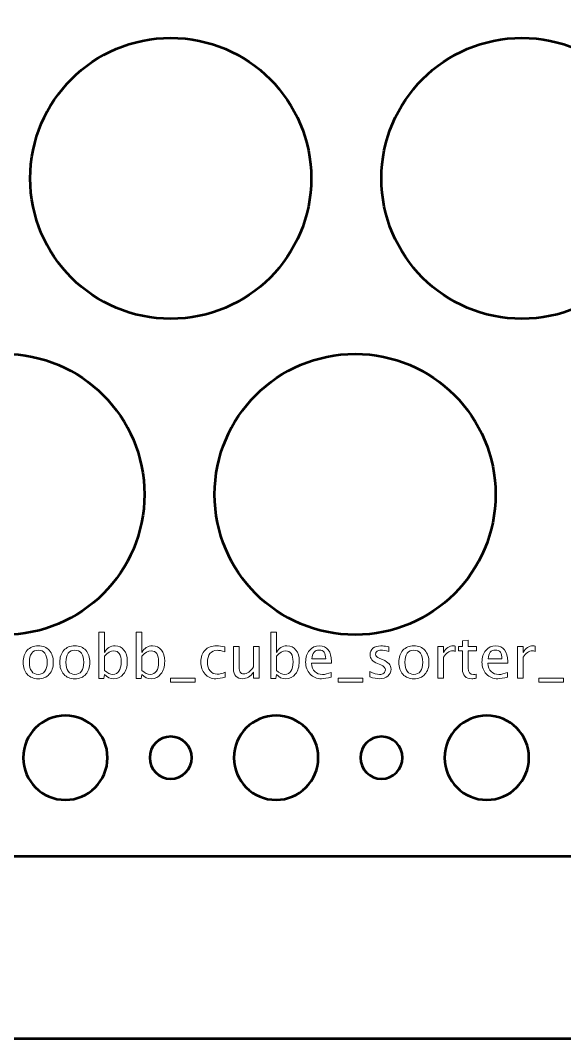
# Model space of a CAD drawing. Header units: centimetres. Extents: x -44 to 44, y -29.8 to 29.1.
# Drawn here: x -1.07 to 2.8, y -29.75 to -22.5 of the extents above; entities that cross this region are included whole.
import ezdxf

# ---------------------------------------------------------------- set-up
doc = ezdxf.new("R2010")
doc.units = ezdxf.units.CM
doc.header["$MEASUREMENT"] = 0
doc.layers.add('Layer 1', color=7, linetype='Continuous')

msp = doc.modelspace()

# ---------------------------------------------------------------- linework, layer by layer
at = {"layer": 'Layer 1', "color": 4, "lineweight": 53}
msp.add_lwpolyline([(-14, -29.75), (14, -29.75), (14, -6.25), (-14, -6.25), (-14, -29.75)], close=True, dxfattribs=at)
at = {"layer": 'Layer 1', "lineweight": 53}
for centre in [(0.00003, -23.62503), (2.50003, -23.62503), (-1.18747, -25.87503), (1.31253, -25.87503)]:
    msp.add_ellipse(centre, major_axis=(0, 1.00003), ratio=1, dxfattribs=at)
for points, knots in [([(-10.45, -27.95), (-10.45, -27.95), (-10.45, -8.05), (-10.45, -8.05), (-10.45, -8.05), (-10.45, -7.77386), (-10.22614, -7.55), (-9.95, -7.55), (-9.95, -7.55), (-9.95, -7.55), (9.95, -7.55), (9.95, -7.55), (9.95, -7.55), (10.22614, -7.55), (10.45, -7.77386), (10.45, -8.05), (10.45, -8.05), (10.45, -8.05), (10.45, -27.95), (10.45, -27.95), (10.45, -27.95), (10.45, -28.22614), (10.22614, -28.45), (9.95, -28.45), (9.95, -28.45), (9.95, -28.45), (-9.95, -28.45), (-9.95, -28.45), (-9.95, -28.45), (-10.22614, -28.45), (-10.45, -28.22614), (-10.45, -27.95)], [0, 0, 0, 0, 0.1111111, 0.1111111, 0.1111111, 0.1111111, 0.2222222, 0.2222222, 0.2222222, 0.2222222, 0.3333333, 0.3333333, 0.3333333, 0.3333333, 0.4444444, 0.4444444, 0.4444444, 0.4444444, 0.5555556, 0.5555556, 0.5555556, 0.5555556, 0.6666667, 0.6666667, 0.6666667, 0.6666667, 0.7777778, 0.7777778, 0.7777778, 0.7777778, 1, 1, 1, 1]), ([(-1.05, -27.75), (-1.05, -27.58431), (-0.91569, -27.45), (-0.75, -27.45), (-0.75, -27.45), (-0.58431, -27.45), (-0.45, -27.58431), (-0.45, -27.75), (-0.45, -27.75), (-0.45, -27.91569), (-0.58431, -28.05), (-0.75, -28.05), (-0.75, -28.05), (-0.91569, -28.05), (-1.05, -27.91569), (-1.05, -27.75)], [0, 0, 0, 0, 0.2, 0.2, 0.2, 0.2, 0.4, 0.4, 0.4, 0.4, 0.6, 0.6, 0.6, 0.6, 1, 1, 1, 1]), ([(0.45, -27.75), (0.45, -27.58431), (0.58431, -27.45), (0.75, -27.45), (0.75, -27.45), (0.91569, -27.45), (1.05, -27.58431), (1.05, -27.75), (1.05, -27.75), (1.05, -27.91569), (0.91569, -28.05), (0.75, -28.05), (0.75, -28.05), (0.58431, -28.05), (0.45, -27.91569), (0.45, -27.75)], [0, 0, 0, 0, 0.2, 0.2, 0.2, 0.2, 0.4, 0.4, 0.4, 0.4, 0.6, 0.6, 0.6, 0.6, 1, 1, 1, 1]), ([(1.95, -27.75), (1.95, -27.58431), (2.08431, -27.45), (2.25, -27.45), (2.25, -27.45), (2.41569, -27.45), (2.55, -27.58431), (2.55, -27.75), (2.55, -27.75), (2.55, -27.91569), (2.41569, -28.05), (2.25, -28.05), (2.25, -28.05), (2.08431, -28.05), (1.95, -27.91569), (1.95, -27.75)], [0, 0, 0, 0, 0.2, 0.2, 0.2, 0.2, 0.4, 0.4, 0.4, 0.4, 0.6, 0.6, 0.6, 0.6, 1, 1, 1, 1]), ([(-0.15, -27.75), (-0.15, -27.66716), (-0.08284, -27.6), (0, -27.6), (0, -27.6), (0.08284, -27.6), (0.15, -27.66716), (0.15, -27.75), (0.15, -27.75), (0.15, -27.83284), (0.08284, -27.9), (0, -27.9), (0, -27.9), (-0.08284, -27.9), (-0.15, -27.83284), (-0.15, -27.75)], [0, 0, 0, 0, 0.2, 0.2, 0.2, 0.2, 0.4, 0.4, 0.4, 0.4, 0.6, 0.6, 0.6, 0.6, 1, 1, 1, 1]), ([(1.35, -27.75), (1.35, -27.66716), (1.41716, -27.6), (1.5, -27.6), (1.5, -27.6), (1.58284, -27.6), (1.65, -27.66716), (1.65, -27.75), (1.65, -27.75), (1.65, -27.83284), (1.58284, -27.9), (1.5, -27.9), (1.5, -27.9), (1.41716, -27.9), (1.35, -27.83284), (1.35, -27.75)], [0, 0, 0, 0, 0.2, 0.2, 0.2, 0.2, 0.4, 0.4, 0.4, 0.4, 0.6, 0.6, 0.6, 0.6, 1, 1, 1, 1])]:
    msp.add_open_spline(points, degree=3, knots=knots, dxfattribs=at)
at = {"layer": 'Layer 1', "color": 5, "lineweight": 9}
for points, knots in [([(-0.51224, -27.18506), (-0.51224, -27.18506), (-0.51224, -26.85613), (-0.51224, -26.85613), (-0.51224, -26.85613), (-0.51224, -26.85613), (-0.4716, -26.85613), (-0.4716, -26.85613), (-0.4716, -26.85613), (-0.4716, -26.85613), (-0.4716, -27.00056), (-0.4716, -27.00056), (-0.4716, -27.00056), (-0.45495, -26.96916), (-0.4299, -26.9535), (-0.39653, -26.9535), (-0.39653, -26.9535), (-0.36951, -26.9535), (-0.34827, -26.96331), (-0.33275, -26.98299), (-0.33275, -26.98299), (-0.31723, -27.00268), (-0.30947, -27.02956), (-0.30947, -27.06363), (-0.30947, -27.06363), (-0.30947, -27.10075), (-0.31828, -27.13073), (-0.33585, -27.15345), (-0.33585, -27.15345), (-0.35342, -27.17624), (-0.37656, -27.1876), (-0.40521, -27.1876), (-0.40521, -27.1876), (-0.43181, -27.1876), (-0.45396, -27.17744), (-0.4716, -27.15705), (-0.4716, -27.15705), (-0.4716, -27.15705), (-0.47654, -27.18506), (-0.47654, -27.18506), (-0.47654, -27.18506), (-0.47654, -27.18506), (-0.51224, -27.18506), (-0.51224, -27.18506)], [0, 0, 0, 0, 0.0833333, 0.0833333, 0.0833333, 0.0833333, 0.1666667, 0.1666667, 0.1666667, 0.1666667, 0.25, 0.25, 0.25, 0.25, 0.3333333, 0.3333333, 0.3333333, 0.3333333, 0.4166667, 0.4166667, 0.4166667, 0.4166667, 0.5, 0.5, 0.5, 0.5, 0.5833333, 0.5833333, 0.5833333, 0.5833333, 0.6666667, 0.6666667, 0.6666667, 0.6666667, 0.75, 0.75, 0.75, 0.75, 0.8333333, 0.8333333, 0.8333333, 0.8333333, 1, 1, 1, 1]), ([(-0.24582, -27.18506), (-0.24582, -27.18506), (-0.24582, -26.85613), (-0.24582, -26.85613), (-0.24582, -26.85613), (-0.24582, -26.85613), (-0.20518, -26.85613), (-0.20518, -26.85613), (-0.20518, -26.85613), (-0.20518, -26.85613), (-0.20518, -27.00056), (-0.20518, -27.00056), (-0.20518, -27.00056), (-0.18853, -26.96916), (-0.16348, -26.9535), (-0.13011, -26.9535), (-0.13011, -26.9535), (-0.10309, -26.9535), (-0.08185, -26.96331), (-0.06633, -26.98299), (-0.06633, -26.98299), (-0.05081, -27.00268), (-0.04305, -27.02956), (-0.04305, -27.06363), (-0.04305, -27.06363), (-0.04305, -27.10075), (-0.05186, -27.13073), (-0.06943, -27.15345), (-0.06943, -27.15345), (-0.087, -27.17624), (-0.11014, -27.1876), (-0.13879, -27.1876), (-0.13879, -27.1876), (-0.16539, -27.1876), (-0.18754, -27.17744), (-0.20518, -27.15705), (-0.20518, -27.15705), (-0.20518, -27.15705), (-0.21012, -27.18506), (-0.21012, -27.18506), (-0.21012, -27.18506), (-0.21012, -27.18506), (-0.24582, -27.18506), (-0.24582, -27.18506)], [0, 0, 0, 0, 0.0833333, 0.0833333, 0.0833333, 0.0833333, 0.1666667, 0.1666667, 0.1666667, 0.1666667, 0.25, 0.25, 0.25, 0.25, 0.3333333, 0.3333333, 0.3333333, 0.3333333, 0.4166667, 0.4166667, 0.4166667, 0.4166667, 0.5, 0.5, 0.5, 0.5, 0.5833333, 0.5833333, 0.5833333, 0.5833333, 0.6666667, 0.6666667, 0.6666667, 0.6666667, 0.75, 0.75, 0.75, 0.75, 0.8333333, 0.8333333, 0.8333333, 0.8333333, 1, 1, 1, 1]), ([(0.71184, -27.18506), (0.71184, -27.18506), (0.71184, -26.85613), (0.71184, -26.85613), (0.71184, -26.85613), (0.71184, -26.85613), (0.75248, -26.85613), (0.75248, -26.85613), (0.75248, -26.85613), (0.75248, -26.85613), (0.75248, -27.00056), (0.75248, -27.00056), (0.75248, -27.00056), (0.76913, -26.96916), (0.79418, -26.9535), (0.82755, -26.9535), (0.82755, -26.9535), (0.85457, -26.9535), (0.87581, -26.96331), (0.89133, -26.98299), (0.89133, -26.98299), (0.90685, -27.00268), (0.91461, -27.02956), (0.91461, -27.06363), (0.91461, -27.06363), (0.91461, -27.10075), (0.9058, -27.13073), (0.88823, -27.15345), (0.88823, -27.15345), (0.87066, -27.17624), (0.84752, -27.1876), (0.81887, -27.1876), (0.81887, -27.1876), (0.79227, -27.1876), (0.77012, -27.17744), (0.75248, -27.15705), (0.75248, -27.15705), (0.75248, -27.15705), (0.74754, -27.18506), (0.74754, -27.18506), (0.74754, -27.18506), (0.74754, -27.18506), (0.71184, -27.18506), (0.71184, -27.18506)], [0, 0, 0, 0, 0.0833333, 0.0833333, 0.0833333, 0.0833333, 0.1666667, 0.1666667, 0.1666667, 0.1666667, 0.25, 0.25, 0.25, 0.25, 0.3333333, 0.3333333, 0.3333333, 0.3333333, 0.4166667, 0.4166667, 0.4166667, 0.4166667, 0.5, 0.5, 0.5, 0.5, 0.5833333, 0.5833333, 0.5833333, 0.5833333, 0.6666667, 0.6666667, 0.6666667, 0.6666667, 0.75, 0.75, 0.75, 0.75, 0.8333333, 0.8333333, 0.8333333, 0.8333333, 1, 1, 1, 1]), ([(-0.94306, -27.1876), (-0.97601, -27.1876), (-1.00211, -27.17709), (-1.0213, -27.15606), (-1.0213, -27.15606), (-1.04056, -27.13504), (-1.05016, -27.10646), (-1.05016, -27.07041), (-1.05016, -27.07041), (-1.05016, -27.03443), (-1.04056, -27.00592), (-1.0213, -26.98497), (-1.0213, -26.98497), (-1.00211, -26.96401), (-0.97601, -26.9535), (-0.94306, -26.9535), (-0.94306, -26.9535), (-0.91011, -26.9535), (-0.884, -26.96401), (-0.86481, -26.98497), (-0.86481, -26.98497), (-0.84555, -27.00592), (-0.83596, -27.03443), (-0.83596, -27.07041), (-0.83596, -27.07041), (-0.83596, -27.10646), (-0.84555, -27.13504), (-0.86481, -27.15606), (-0.86481, -27.15606), (-0.884, -27.17709), (-0.91011, -27.1876), (-0.94306, -27.1876)], [0, 0, 0, 0, 0.1111111, 0.1111111, 0.1111111, 0.1111111, 0.2222222, 0.2222222, 0.2222222, 0.2222222, 0.3333333, 0.3333333, 0.3333333, 0.3333333, 0.4444444, 0.4444444, 0.4444444, 0.4444444, 0.5555556, 0.5555556, 0.5555556, 0.5555556, 0.6666667, 0.6666667, 0.6666667, 0.6666667, 0.7777778, 0.7777778, 0.7777778, 0.7777778, 1, 1, 1, 1]), ([(-0.68299, -27.1876), (-0.71594, -27.1876), (-0.74204, -27.17709), (-0.76123, -27.15606), (-0.76123, -27.15606), (-0.78049, -27.13504), (-0.79009, -27.10646), (-0.79009, -27.07041), (-0.79009, -27.07041), (-0.79009, -27.03443), (-0.78049, -27.00592), (-0.76123, -26.98497), (-0.76123, -26.98497), (-0.74204, -26.96401), (-0.71594, -26.9535), (-0.68299, -26.9535), (-0.68299, -26.9535), (-0.65004, -26.9535), (-0.62393, -26.96401), (-0.60474, -26.98497), (-0.60474, -26.98497), (-0.58548, -27.00592), (-0.57589, -27.03443), (-0.57589, -27.07041), (-0.57589, -27.07041), (-0.57589, -27.10646), (-0.58548, -27.13504), (-0.60474, -27.15606), (-0.60474, -27.15606), (-0.62393, -27.17709), (-0.65004, -27.1876), (-0.68299, -27.1876)], [0, 0, 0, 0, 0.1111111, 0.1111111, 0.1111111, 0.1111111, 0.2222222, 0.2222222, 0.2222222, 0.2222222, 0.3333333, 0.3333333, 0.3333333, 0.3333333, 0.4444444, 0.4444444, 0.4444444, 0.4444444, 0.5555556, 0.5555556, 0.5555556, 0.5555556, 0.6666667, 0.6666667, 0.6666667, 0.6666667, 0.7777778, 0.7777778, 0.7777778, 0.7777778, 1, 1, 1, 1]), ([(0.38806, -27.17575), (0.36174, -27.18365), (0.33902, -27.1876), (0.3199, -27.1876), (0.3199, -27.1876), (0.28956, -27.1876), (0.26444, -27.17638), (0.24448, -27.15402), (0.24448, -27.15402), (0.22451, -27.13158), (0.21449, -27.10329), (0.21449, -27.06921), (0.21449, -27.06921), (0.21449, -27.0328), (0.22437, -27.00437), (0.24412, -26.98405), (0.24412, -26.98405), (0.26388, -26.96366), (0.29147, -26.9535), (0.32688, -26.9535), (0.32688, -26.9535), (0.34431, -26.9535), (0.36393, -26.9559), (0.38552, -26.9607), (0.38552, -26.9607), (0.38552, -26.9607), (0.38552, -26.99498), (0.38552, -26.99498), (0.38552, -26.99498), (0.36258, -26.98821), (0.34389, -26.98482), (0.32949, -26.98482), (0.32949, -26.98482), (0.30861, -26.98482), (0.29189, -26.99266), (0.2794, -27.00825), (0.2794, -27.00825), (0.26691, -27.02384), (0.26063, -27.04466), (0.26063, -27.07062), (0.26063, -27.07062), (0.26063, -27.09581), (0.26712, -27.11613), (0.28004, -27.13172), (0.28004, -27.13172), (0.29295, -27.14724), (0.30981, -27.155), (0.33076, -27.155), (0.33076, -27.155), (0.34932, -27.155), (0.36837, -27.15021), (0.38806, -27.14061), (0.38806, -27.14061), (0.38806, -27.14061), (0.38806, -27.17575), (0.38806, -27.17575)], [0, 0, 0, 0, 0.0666667, 0.0666667, 0.0666667, 0.0666667, 0.1333333, 0.1333333, 0.1333333, 0.1333333, 0.2, 0.2, 0.2, 0.2, 0.2666667, 0.2666667, 0.2666667, 0.2666667, 0.3333333, 0.3333333, 0.3333333, 0.3333333, 0.4, 0.4, 0.4, 0.4, 0.4666667, 0.4666667, 0.4666667, 0.4666667, 0.5333333, 0.5333333, 0.5333333, 0.5333333, 0.6, 0.6, 0.6, 0.6, 0.6666667, 0.6666667, 0.6666667, 0.6666667, 0.7333333, 0.7333333, 0.7333333, 0.7333333, 0.8, 0.8, 0.8, 0.8, 0.8666667, 0.8666667, 0.8666667, 0.8666667, 1, 1, 1, 1]), ([(0.58964, -27.18252), (0.58964, -27.18252), (0.58964, -27.14033), (0.58964, -27.14033), (0.58964, -27.14033), (0.56797, -27.17187), (0.54166, -27.1876), (0.51075, -27.1876), (0.51075, -27.1876), (0.49114, -27.1876), (0.47555, -27.18146), (0.46398, -27.16911), (0.46398, -27.16911), (0.45234, -27.15677), (0.44655, -27.14019), (0.44655, -27.11923), (0.44655, -27.11923), (0.44655, -27.11923), (0.44655, -26.95816), (0.44655, -26.95816), (0.44655, -26.95816), (0.44655, -26.95816), (0.48719, -26.95816), (0.48719, -26.95816), (0.48719, -26.95816), (0.48719, -26.95816), (0.48719, -27.10597), (0.48719, -27.10597), (0.48719, -27.10597), (0.48719, -27.12283), (0.48966, -27.13475), (0.49453, -27.14181), (0.49453, -27.14181), (0.49947, -27.14894), (0.50765, -27.15246), (0.51915, -27.15246), (0.51915, -27.15246), (0.54399, -27.15246), (0.56755, -27.13617), (0.58964, -27.1035), (0.58964, -27.1035), (0.58964, -27.1035), (0.58964, -26.95816), (0.58964, -26.95816), (0.58964, -26.95816), (0.58964, -26.95816), (0.63027, -26.95816), (0.63027, -26.95816), (0.63027, -26.95816), (0.63027, -26.95816), (0.63027, -27.18252), (0.63027, -27.18252), (0.63027, -27.18252), (0.63027, -27.18252), (0.58964, -27.18252), (0.58964, -27.18252)], [0, 0, 0, 0, 0.0666667, 0.0666667, 0.0666667, 0.0666667, 0.1333333, 0.1333333, 0.1333333, 0.1333333, 0.2, 0.2, 0.2, 0.2, 0.2666667, 0.2666667, 0.2666667, 0.2666667, 0.3333333, 0.3333333, 0.3333333, 0.3333333, 0.4, 0.4, 0.4, 0.4, 0.4666667, 0.4666667, 0.4666667, 0.4666667, 0.5333333, 0.5333333, 0.5333333, 0.5333333, 0.6, 0.6, 0.6, 0.6, 0.6666667, 0.6666667, 0.6666667, 0.6666667, 0.7333333, 0.7333333, 0.7333333, 0.7333333, 0.8, 0.8, 0.8, 0.8, 0.8666667, 0.8666667, 0.8666667, 0.8666667, 1, 1, 1, 1]), ([(1.14294, -27.17532), (1.11563, -27.18351), (1.09228, -27.1876), (1.0728, -27.1876), (1.0728, -27.1876), (1.03957, -27.1876), (1.01255, -27.17659), (0.99174, -27.15465), (0.99174, -27.15465), (0.97092, -27.13271), (0.96048, -27.10427), (0.96048, -27.06928), (0.96048, -27.06928), (0.96048, -27.03534), (0.96965, -27.00747), (0.98807, -26.98567), (0.98807, -26.98567), (1.00648, -26.96394), (1.03005, -26.95308), (1.05876, -26.95308), (1.05876, -26.95308), (1.08593, -26.95308), (1.10695, -26.96274), (1.12177, -26.98207), (1.12177, -26.98207), (1.13659, -27.00141), (1.14399, -27.02878), (1.14399, -27.06427), (1.14399, -27.06427), (1.14399, -27.06427), (1.14378, -27.07669), (1.14378, -27.07669), (1.14378, -27.07669), (1.14378, -27.07669), (1.00197, -27.07669), (1.00197, -27.07669), (1.00197, -27.07669), (1.00789, -27.13031), (1.03407, -27.15712), (1.08042, -27.15712), (1.08042, -27.15712), (1.09743, -27.15712), (1.11824, -27.15232), (1.14294, -27.14273), (1.14294, -27.14273), (1.14294, -27.14273), (1.14294, -27.17532), (1.14294, -27.17532)], [0, 0, 0, 0, 0.0769231, 0.0769231, 0.0769231, 0.0769231, 0.1538462, 0.1538462, 0.1538462, 0.1538462, 0.2307692, 0.2307692, 0.2307692, 0.2307692, 0.3076923, 0.3076923, 0.3076923, 0.3076923, 0.3846154, 0.3846154, 0.3846154, 0.3846154, 0.4615385, 0.4615385, 0.4615385, 0.4615385, 0.5384615, 0.5384615, 0.5384615, 0.5384615, 0.6153846, 0.6153846, 0.6153846, 0.6153846, 0.6923077, 0.6923077, 0.6923077, 0.6923077, 0.7692308, 0.7692308, 0.7692308, 0.7692308, 0.8461538, 0.8461538, 0.8461538, 0.8461538, 1, 1, 1, 1]), ([(1.41776, -27.17448), (1.41776, -27.17448), (1.41776, -27.13722), (1.41776, -27.13722), (1.41776, -27.13722), (1.44436, -27.15049), (1.46743, -27.15712), (1.48711, -27.15712), (1.48711, -27.15712), (1.49882, -27.15712), (1.50856, -27.15395), (1.51625, -27.1476), (1.51625, -27.1476), (1.52394, -27.14132), (1.52782, -27.13341), (1.52782, -27.12389), (1.52782, -27.12389), (1.52782, -27.10999), (1.51703, -27.09849), (1.49544, -27.08939), (1.49544, -27.08939), (1.49544, -27.08939), (1.47166, -27.0793), (1.47166, -27.0793), (1.47166, -27.0793), (1.43659, -27.06476), (1.41903, -27.04374), (1.41903, -27.01643), (1.41903, -27.01643), (1.41903, -26.99689), (1.42594, -26.98151), (1.43977, -26.97029), (1.43977, -26.97029), (1.4536, -26.95907), (1.47258, -26.9535), (1.49664, -26.9535), (1.49664, -26.9535), (1.50913, -26.9535), (1.52465, -26.95519), (1.54306, -26.95865), (1.54306, -26.95865), (1.54306, -26.95865), (1.55153, -26.96027), (1.55153, -26.96027), (1.55153, -26.96027), (1.55153, -26.96027), (1.55153, -26.99414), (1.55153, -26.99414), (1.55153, -26.99414), (1.52888, -26.98736), (1.51082, -26.98398), (1.49734, -26.98398), (1.49734, -26.98398), (1.48549, -26.98398), (1.47611, -26.98659), (1.46898, -26.99174), (1.46898, -26.99174), (1.46192, -26.99689), (1.4584, -27.0038), (1.4584, -27.01248), (1.4584, -27.01248), (1.4584, -27.02469), (1.46827, -27.03506), (1.4881, -27.04346), (1.4881, -27.04346), (1.4881, -27.04346), (1.50764, -27.05171), (1.50764, -27.05171), (1.50764, -27.05171), (1.5298, -27.06102), (1.54546, -27.0709), (1.55463, -27.08127), (1.55463, -27.08127), (1.56388, -27.09165), (1.56846, -27.10463), (1.56846, -27.12015), (1.56846, -27.12015), (1.56846, -27.13983), (1.5607, -27.15599), (1.54511, -27.16862), (1.54511, -27.16862), (1.52959, -27.18125), (1.50969, -27.1876), (1.48549, -27.1876), (1.48549, -27.1876), (1.46686, -27.1876), (1.44436, -27.18323), (1.41776, -27.17448)], [0, 0, 0, 0, 0.0434783, 0.0434783, 0.0434783, 0.0434783, 0.0869565, 0.0869565, 0.0869565, 0.0869565, 0.1304348, 0.1304348, 0.1304348, 0.1304348, 0.173913, 0.173913, 0.173913, 0.173913, 0.2173913, 0.2173913, 0.2173913, 0.2173913, 0.2608696, 0.2608696, 0.2608696, 0.2608696, 0.3043478, 0.3043478, 0.3043478, 0.3043478, 0.3478261, 0.3478261, 0.3478261, 0.3478261, 0.3913043, 0.3913043, 0.3913043, 0.3913043, 0.4347826, 0.4347826, 0.4347826, 0.4347826, 0.4782609, 0.4782609, 0.4782609, 0.4782609, 0.5217391, 0.5217391, 0.5217391, 0.5217391, 0.5652174, 0.5652174, 0.5652174, 0.5652174, 0.6086957, 0.6086957, 0.6086957, 0.6086957, 0.6521739, 0.6521739, 0.6521739, 0.6521739, 0.6956522, 0.6956522, 0.6956522, 0.6956522, 0.7391304, 0.7391304, 0.7391304, 0.7391304, 0.7826087, 0.7826087, 0.7826087, 0.7826087, 0.826087, 0.826087, 0.826087, 0.826087, 0.8695652, 0.8695652, 0.8695652, 0.8695652, 0.9130435, 0.9130435, 0.9130435, 0.9130435, 1, 1, 1, 1]), ([(1.73095, -27.1876), (1.698, -27.1876), (1.6719, -27.17709), (1.65271, -27.15606), (1.65271, -27.15606), (1.63345, -27.13504), (1.62385, -27.10646), (1.62385, -27.07041), (1.62385, -27.07041), (1.62385, -27.03443), (1.63345, -27.00592), (1.65271, -26.98497), (1.65271, -26.98497), (1.6719, -26.96401), (1.698, -26.9535), (1.73095, -26.9535), (1.73095, -26.9535), (1.7639, -26.9535), (1.79001, -26.96401), (1.8092, -26.98497), (1.8092, -26.98497), (1.82846, -27.00592), (1.83805, -27.03443), (1.83805, -27.07041), (1.83805, -27.07041), (1.83805, -27.10646), (1.82846, -27.13504), (1.8092, -27.15606), (1.8092, -27.15606), (1.79001, -27.17709), (1.7639, -27.1876), (1.73095, -27.1876)], [0, 0, 0, 0, 0.1111111, 0.1111111, 0.1111111, 0.1111111, 0.2222222, 0.2222222, 0.2222222, 0.2222222, 0.3333333, 0.3333333, 0.3333333, 0.3333333, 0.4444444, 0.4444444, 0.4444444, 0.4444444, 0.5555556, 0.5555556, 0.5555556, 0.5555556, 0.6666667, 0.6666667, 0.6666667, 0.6666667, 0.7777778, 0.7777778, 0.7777778, 0.7777778, 1, 1, 1, 1]), ([(1.9017, -27.18252), (1.9017, -27.18252), (1.9017, -26.95816), (1.9017, -26.95816), (1.9017, -26.95816), (1.9017, -26.95816), (1.94234, -26.95816), (1.94234, -26.95816), (1.94234, -26.95816), (1.94234, -26.95816), (1.94234, -27.00056), (1.94234, -27.00056), (1.94234, -27.00056), (1.9585, -26.96916), (1.98192, -26.9535), (2.01268, -26.9535), (2.01268, -26.9535), (2.01685, -26.9535), (2.02122, -26.95385), (2.02574, -26.95456), (2.02574, -26.95456), (2.02574, -26.95456), (2.02574, -26.99259), (2.02574, -26.99259), (2.02574, -26.99259), (2.01868, -26.99026), (2.01247, -26.98906), (2.00711, -26.98906), (2.00711, -26.98906), (1.98129, -26.98906), (1.9597, -27.0043), (1.94234, -27.03485), (1.94234, -27.03485), (1.94234, -27.03485), (1.94234, -27.18252), (1.94234, -27.18252), (1.94234, -27.18252), (1.94234, -27.18252), (1.9017, -27.18252), (1.9017, -27.18252)], [0, 0, 0, 0, 0.0909091, 0.0909091, 0.0909091, 0.0909091, 0.1818182, 0.1818182, 0.1818182, 0.1818182, 0.2727273, 0.2727273, 0.2727273, 0.2727273, 0.3636364, 0.3636364, 0.3636364, 0.3636364, 0.4545455, 0.4545455, 0.4545455, 0.4545455, 0.5454545, 0.5454545, 0.5454545, 0.5454545, 0.6363636, 0.6363636, 0.6363636, 0.6363636, 0.7272727, 0.7272727, 0.7272727, 0.7272727, 0.8181818, 0.8181818, 0.8181818, 0.8181818, 1, 1, 1, 1]), ([(2.17524, -27.18245), (2.16268, -27.18591), (2.15174, -27.1876), (2.1425, -27.1876), (2.1425, -27.1876), (2.12176, -27.1876), (2.1056, -27.18167), (2.09403, -27.16982), (2.09403, -27.16982), (2.08239, -27.15797), (2.0766, -27.14153), (2.0766, -27.12043), (2.0766, -27.12043), (2.0766, -27.12043), (2.0766, -26.98863), (2.0766, -26.98863), (2.0766, -26.98863), (2.0766, -26.98863), (2.04852, -26.98863), (2.04852, -26.98863), (2.04852, -26.98863), (2.04852, -26.98863), (2.04852, -26.95816), (2.04852, -26.95816), (2.04852, -26.95816), (2.04852, -26.95816), (2.0766, -26.95816), (2.0766, -26.95816), (2.0766, -26.95816), (2.0766, -26.95816), (2.0766, -26.91759), (2.0766, -26.91759), (2.0766, -26.91759), (2.0766, -26.91759), (2.11724, -26.91371), (2.11724, -26.91371), (2.11724, -26.91371), (2.11724, -26.91371), (2.11724, -26.95816), (2.11724, -26.95816), (2.11724, -26.95816), (2.11724, -26.95816), (2.17609, -26.95816), (2.17609, -26.95816), (2.17609, -26.95816), (2.17609, -26.95816), (2.17609, -26.98863), (2.17609, -26.98863), (2.17609, -26.98863), (2.17609, -26.98863), (2.11724, -26.98863), (2.11724, -26.98863), (2.11724, -26.98863), (2.11724, -26.98863), (2.11724, -27.11309), (2.11724, -27.11309), (2.11724, -27.11309), (2.11724, -27.14244), (2.13001, -27.15712), (2.15548, -27.15712), (2.15548, -27.15712), (2.16092, -27.15712), (2.16748, -27.1562), (2.17524, -27.15444), (2.17524, -27.15444), (2.17524, -27.15444), (2.17524, -27.18245), (2.17524, -27.18245)], [0, 0, 0, 0, 0.0555556, 0.0555556, 0.0555556, 0.0555556, 0.1111111, 0.1111111, 0.1111111, 0.1111111, 0.1666667, 0.1666667, 0.1666667, 0.1666667, 0.2222222, 0.2222222, 0.2222222, 0.2222222, 0.2777778, 0.2777778, 0.2777778, 0.2777778, 0.3333333, 0.3333333, 0.3333333, 0.3333333, 0.3888889, 0.3888889, 0.3888889, 0.3888889, 0.4444444, 0.4444444, 0.4444444, 0.4444444, 0.5, 0.5, 0.5, 0.5, 0.5555556, 0.5555556, 0.5555556, 0.5555556, 0.6111111, 0.6111111, 0.6111111, 0.6111111, 0.6666667, 0.6666667, 0.6666667, 0.6666667, 0.7222222, 0.7222222, 0.7222222, 0.7222222, 0.7777778, 0.7777778, 0.7777778, 0.7777778, 0.8333333, 0.8333333, 0.8333333, 0.8333333, 0.8888889, 0.8888889, 0.8888889, 0.8888889, 1, 1, 1, 1]), ([(2.39792, -27.17532), (2.37061, -27.18351), (2.34726, -27.1876), (2.32778, -27.1876), (2.32778, -27.1876), (2.29455, -27.1876), (2.26753, -27.17659), (2.24672, -27.15465), (2.24672, -27.15465), (2.2259, -27.13271), (2.21546, -27.10427), (2.21546, -27.06928), (2.21546, -27.06928), (2.21546, -27.03534), (2.22463, -27.00747), (2.24305, -26.98567), (2.24305, -26.98567), (2.26146, -26.96394), (2.28503, -26.95308), (2.31374, -26.95308), (2.31374, -26.95308), (2.34091, -26.95308), (2.36193, -26.96274), (2.37675, -26.98207), (2.37675, -26.98207), (2.39157, -27.00141), (2.39897, -27.02878), (2.39897, -27.06427), (2.39897, -27.06427), (2.39897, -27.06427), (2.39876, -27.07669), (2.39876, -27.07669), (2.39876, -27.07669), (2.39876, -27.07669), (2.25695, -27.07669), (2.25695, -27.07669), (2.25695, -27.07669), (2.26287, -27.13031), (2.28905, -27.15712), (2.3354, -27.15712), (2.3354, -27.15712), (2.35241, -27.15712), (2.37322, -27.15232), (2.39792, -27.14273), (2.39792, -27.14273), (2.39792, -27.14273), (2.39792, -27.17532), (2.39792, -27.17532)], [0, 0, 0, 0, 0.0769231, 0.0769231, 0.0769231, 0.0769231, 0.1538462, 0.1538462, 0.1538462, 0.1538462, 0.2307692, 0.2307692, 0.2307692, 0.2307692, 0.3076923, 0.3076923, 0.3076923, 0.3076923, 0.3846154, 0.3846154, 0.3846154, 0.3846154, 0.4615385, 0.4615385, 0.4615385, 0.4615385, 0.5384615, 0.5384615, 0.5384615, 0.5384615, 0.6153846, 0.6153846, 0.6153846, 0.6153846, 0.6923077, 0.6923077, 0.6923077, 0.6923077, 0.7692308, 0.7692308, 0.7692308, 0.7692308, 0.8461538, 0.8461538, 0.8461538, 0.8461538, 1, 1, 1, 1]), ([(2.46911, -27.18252), (2.46911, -27.18252), (2.46911, -26.95816), (2.46911, -26.95816), (2.46911, -26.95816), (2.46911, -26.95816), (2.50975, -26.95816), (2.50975, -26.95816), (2.50975, -26.95816), (2.50975, -26.95816), (2.50975, -27.00056), (2.50975, -27.00056), (2.50975, -27.00056), (2.52591, -26.96916), (2.54933, -26.9535), (2.58009, -26.9535), (2.58009, -26.9535), (2.58426, -26.9535), (2.58863, -26.95385), (2.59315, -26.95456), (2.59315, -26.95456), (2.59315, -26.95456), (2.59315, -26.99259), (2.59315, -26.99259), (2.59315, -26.99259), (2.58609, -26.99026), (2.57988, -26.98906), (2.57452, -26.98906), (2.57452, -26.98906), (2.5487, -26.98906), (2.52711, -27.0043), (2.50975, -27.03485), (2.50975, -27.03485), (2.50975, -27.03485), (2.50975, -27.18252), (2.50975, -27.18252), (2.50975, -27.18252), (2.50975, -27.18252), (2.46911, -27.18252), (2.46911, -27.18252)], [0, 0, 0, 0, 0.0909091, 0.0909091, 0.0909091, 0.0909091, 0.1818182, 0.1818182, 0.1818182, 0.1818182, 0.2727273, 0.2727273, 0.2727273, 0.2727273, 0.3636364, 0.3636364, 0.3636364, 0.3636364, 0.4545455, 0.4545455, 0.4545455, 0.4545455, 0.5454545, 0.5454545, 0.5454545, 0.5454545, 0.6363636, 0.6363636, 0.6363636, 0.6363636, 0.7272727, 0.7272727, 0.7272727, 0.7272727, 0.8181818, 0.8181818, 0.8181818, 0.8181818, 1, 1, 1, 1]), ([(-0.94313, -27.15712), (-0.92302, -27.15712), (-0.90736, -27.14957), (-0.89621, -27.1344), (-0.89621, -27.1344), (-0.88513, -27.1193), (-0.87956, -27.09792), (-0.87956, -27.07041), (-0.87956, -27.07041), (-0.87956, -27.04296), (-0.88513, -27.02165), (-0.89621, -27.00656), (-0.89621, -27.00656), (-0.90736, -26.99153), (-0.92302, -26.98398), (-0.94313, -26.98398), (-0.94313, -26.98398), (-0.96331, -26.98398), (-0.97897, -26.99153), (-0.98998, -27.00656), (-0.98998, -27.00656), (-1.00105, -27.02165), (-1.00656, -27.04296), (-1.00656, -27.07041), (-1.00656, -27.07041), (-1.00656, -27.09792), (-1.00105, -27.1193), (-0.98998, -27.1344), (-0.98998, -27.1344), (-0.97897, -27.14957), (-0.96331, -27.15712), (-0.94313, -27.15712)], [0, 0, 0, 0, 0.1111111, 0.1111111, 0.1111111, 0.1111111, 0.2222222, 0.2222222, 0.2222222, 0.2222222, 0.3333333, 0.3333333, 0.3333333, 0.3333333, 0.4444444, 0.4444444, 0.4444444, 0.4444444, 0.5555556, 0.5555556, 0.5555556, 0.5555556, 0.6666667, 0.6666667, 0.6666667, 0.6666667, 0.7777778, 0.7777778, 0.7777778, 0.7777778, 1, 1, 1, 1]), ([(-0.68306, -27.15712), (-0.66295, -27.15712), (-0.64729, -27.14957), (-0.63614, -27.1344), (-0.63614, -27.1344), (-0.62506, -27.1193), (-0.61949, -27.09792), (-0.61949, -27.07041), (-0.61949, -27.07041), (-0.61949, -27.04296), (-0.62506, -27.02165), (-0.63614, -27.00656), (-0.63614, -27.00656), (-0.64729, -26.99153), (-0.66295, -26.98398), (-0.68306, -26.98398), (-0.68306, -26.98398), (-0.70324, -26.98398), (-0.7189, -26.99153), (-0.72991, -27.00656), (-0.72991, -27.00656), (-0.74098, -27.02165), (-0.74649, -27.04296), (-0.74649, -27.07041), (-0.74649, -27.07041), (-0.74649, -27.09792), (-0.74098, -27.1193), (-0.72991, -27.1344), (-0.72991, -27.1344), (-0.7189, -27.14957), (-0.70324, -27.15712), (-0.68306, -27.15712)], [0, 0, 0, 0, 0.1111111, 0.1111111, 0.1111111, 0.1111111, 0.2222222, 0.2222222, 0.2222222, 0.2222222, 0.3333333, 0.3333333, 0.3333333, 0.3333333, 0.4444444, 0.4444444, 0.4444444, 0.4444444, 0.5555556, 0.5555556, 0.5555556, 0.5555556, 0.6666667, 0.6666667, 0.6666667, 0.6666667, 0.7777778, 0.7777778, 0.7777778, 0.7777778, 1, 1, 1, 1]), ([(-0.4716, -27.12904), (-0.45065, -27.14774), (-0.43068, -27.15712), (-0.4117, -27.15712), (-0.4117, -27.15712), (-0.393, -27.15712), (-0.37854, -27.14929), (-0.36838, -27.1337), (-0.36838, -27.1337), (-0.35815, -27.1181), (-0.35307, -27.09616), (-0.35307, -27.0678), (-0.35307, -27.0678), (-0.35307, -27.0153), (-0.37042, -26.98906), (-0.40514, -26.98906), (-0.40514, -26.98906), (-0.42786, -26.98906), (-0.45001, -27.00133), (-0.4716, -27.02596), (-0.4716, -27.02596), (-0.4716, -27.02596), (-0.4716, -27.12904), (-0.4716, -27.12904)], [0, 0, 0, 0, 0.1428571, 0.1428571, 0.1428571, 0.1428571, 0.2857143, 0.2857143, 0.2857143, 0.2857143, 0.4285714, 0.4285714, 0.4285714, 0.4285714, 0.5714286, 0.5714286, 0.5714286, 0.5714286, 0.7142857, 0.7142857, 0.7142857, 0.7142857, 1, 1, 1, 1]), ([(-0.20518, -27.12904), (-0.18423, -27.14774), (-0.16426, -27.15712), (-0.14528, -27.15712), (-0.14528, -27.15712), (-0.12658, -27.15712), (-0.11212, -27.14929), (-0.10196, -27.1337), (-0.10196, -27.1337), (-0.09173, -27.1181), (-0.08665, -27.09616), (-0.08665, -27.0678), (-0.08665, -27.0678), (-0.08665, -27.0153), (-0.104, -26.98906), (-0.13872, -26.98906), (-0.13872, -26.98906), (-0.16144, -26.98906), (-0.18359, -27.00133), (-0.20518, -27.02596), (-0.20518, -27.02596), (-0.20518, -27.02596), (-0.20518, -27.12904), (-0.20518, -27.12904)], [0, 0, 0, 0, 0.1428571, 0.1428571, 0.1428571, 0.1428571, 0.2857143, 0.2857143, 0.2857143, 0.2857143, 0.4285714, 0.4285714, 0.4285714, 0.4285714, 0.5714286, 0.5714286, 0.5714286, 0.5714286, 0.7142857, 0.7142857, 0.7142857, 0.7142857, 1, 1, 1, 1]), ([(0.75248, -27.12904), (0.77343, -27.14774), (0.7934, -27.15712), (0.81238, -27.15712), (0.81238, -27.15712), (0.83108, -27.15712), (0.84554, -27.14929), (0.8557, -27.1337), (0.8557, -27.1337), (0.86593, -27.1181), (0.87101, -27.09616), (0.87101, -27.0678), (0.87101, -27.0678), (0.87101, -27.0153), (0.85366, -26.98906), (0.81894, -26.98906), (0.81894, -26.98906), (0.79622, -26.98906), (0.77407, -27.00133), (0.75248, -27.02596), (0.75248, -27.02596), (0.75248, -27.02596), (0.75248, -27.12904), (0.75248, -27.12904)], [0, 0, 0, 0, 0.1428571, 0.1428571, 0.1428571, 0.1428571, 0.2857143, 0.2857143, 0.2857143, 0.2857143, 0.4285714, 0.4285714, 0.4285714, 0.4285714, 0.5714286, 0.5714286, 0.5714286, 0.5714286, 0.7142857, 0.7142857, 0.7142857, 0.7142857, 1, 1, 1, 1]), ([(1.00408, -27.04621), (1.00408, -27.04621), (1.10314, -27.04621), (1.10314, -27.04621), (1.10314, -27.04621), (1.10314, -27.00444), (1.08755, -26.98355), (1.05643, -26.98355), (1.05643, -26.98355), (1.02511, -26.98355), (1.00768, -27.00444), (1.00408, -27.04621)], [0, 0, 0, 0, 0.25, 0.25, 0.25, 0.25, 0.5, 0.5, 0.5, 0.5, 1, 1, 1, 1]), ([(1.73088, -27.15712), (1.75099, -27.15712), (1.76665, -27.14957), (1.7778, -27.1344), (1.7778, -27.1344), (1.78888, -27.1193), (1.79445, -27.09792), (1.79445, -27.07041), (1.79445, -27.07041), (1.79445, -27.04296), (1.78888, -27.02165), (1.7778, -27.00656), (1.7778, -27.00656), (1.76665, -26.99153), (1.75099, -26.98398), (1.73088, -26.98398), (1.73088, -26.98398), (1.7107, -26.98398), (1.69504, -26.99153), (1.68403, -27.00656), (1.68403, -27.00656), (1.67296, -27.02165), (1.66745, -27.04296), (1.66745, -27.07041), (1.66745, -27.07041), (1.66745, -27.09792), (1.67296, -27.1193), (1.68403, -27.1344), (1.68403, -27.1344), (1.69504, -27.14957), (1.7107, -27.15712), (1.73088, -27.15712)], [0, 0, 0, 0, 0.1111111, 0.1111111, 0.1111111, 0.1111111, 0.2222222, 0.2222222, 0.2222222, 0.2222222, 0.3333333, 0.3333333, 0.3333333, 0.3333333, 0.4444444, 0.4444444, 0.4444444, 0.4444444, 0.5555556, 0.5555556, 0.5555556, 0.5555556, 0.6666667, 0.6666667, 0.6666667, 0.6666667, 0.7777778, 0.7777778, 0.7777778, 0.7777778, 1, 1, 1, 1]), ([(2.25906, -27.04621), (2.25906, -27.04621), (2.35812, -27.04621), (2.35812, -27.04621), (2.35812, -27.04621), (2.35812, -27.00444), (2.34253, -26.98355), (2.31141, -26.98355), (2.31141, -26.98355), (2.28009, -26.98355), (2.26266, -27.00444), (2.25906, -27.04621)], [0, 0, 0, 0, 0.25, 0.25, 0.25, 0.25, 0.5, 0.5, 0.5, 0.5, 1, 1, 1, 1]), ([(-0.00226, -27.213), (-0.00226, -27.213), (-0.00226, -27.18252), (-0.00226, -27.18252), (-0.00226, -27.18252), (-0.00226, -27.18252), (0.17385, -27.18252), (0.17385, -27.18252), (0.17385, -27.18252), (0.17385, -27.18252), (0.17385, -27.213), (0.17385, -27.213), (0.17385, -27.213), (0.17385, -27.213), (-0.00226, -27.213), (-0.00226, -27.213)], [0, 0, 0, 0, 0.2, 0.2, 0.2, 0.2, 0.4, 0.4, 0.4, 0.4, 0.6, 0.6, 0.6, 0.6, 1, 1, 1, 1]), ([(1.19127, -27.213), (1.19127, -27.213), (1.19127, -27.18252), (1.19127, -27.18252), (1.19127, -27.18252), (1.19127, -27.18252), (1.36738, -27.18252), (1.36738, -27.18252), (1.36738, -27.18252), (1.36738, -27.18252), (1.36738, -27.213), (1.36738, -27.213), (1.36738, -27.213), (1.36738, -27.213), (1.19127, -27.213), (1.19127, -27.213)], [0, 0, 0, 0, 0.2, 0.2, 0.2, 0.2, 0.4, 0.4, 0.4, 0.4, 0.6, 0.6, 0.6, 0.6, 1, 1, 1, 1]), ([(2.61946, -27.213), (2.61946, -27.213), (2.61946, -27.18252), (2.61946, -27.18252), (2.61946, -27.18252), (2.61946, -27.18252), (2.79557, -27.18252), (2.79557, -27.18252), (2.79557, -27.18252), (2.79557, -27.18252), (2.79557, -27.213), (2.79557, -27.213), (2.79557, -27.213), (2.79557, -27.213), (2.61946, -27.213), (2.61946, -27.213)], [0, 0, 0, 0, 0.2, 0.2, 0.2, 0.2, 0.4, 0.4, 0.4, 0.4, 0.6, 0.6, 0.6, 0.6, 1, 1, 1, 1])]:
    msp.add_open_spline(points, degree=3, knots=knots, dxfattribs=at)

doc.saveas('drawing.dxf')
